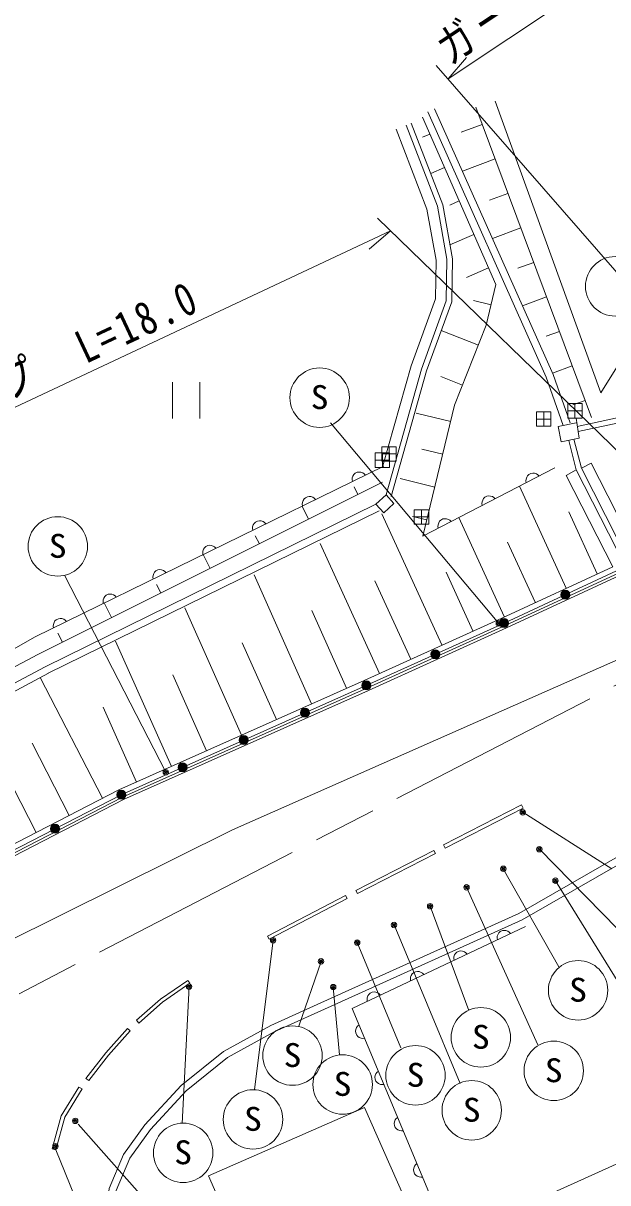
# Model space of a CAD drawing. Units: millimetres, scale not verified. Extents: x 40000 to 680000, y 20000 to 380000.
# Drawn here: x 501422 to 533730, y 253965 to 318041 of the extents above; entities that cross this region are included whole.
import ezdxf
from ezdxf.enums import TextEntityAlignment as Align

# ---------------------------------------------------------------- set-up
doc = ezdxf.new("R2010")
doc.units = ezdxf.units.MM
doc.header["$LTSCALE"] = 1000
doc.linetypes.add('CHAIN', pattern=[18.5, 12, -1.5, 3.5, -1.5])
for name, color, linetype, lineweight in [('M-BGD', 7, 'Continuous', 13), ('M-BMK', 2, 'CHAIN', 13), ('M-BMK-ROW', 30, 'Continuous', 13), ('M-STR-HTXT', 7, 'Continuous', 13), ('M-STR-STRC', 7, 'Continuous', 13)]:
    doc.layers.add(name, color=color, linetype=linetype, lineweight=lineweight)
doc.styles.add('ＭＳ ゴシック', font='')
doc.styles.get('ＭＳ ゴシック').set_extended_font_data('MS Gothic')

msp = doc.modelspace()

# ---------------------------------------------------------------- linework, layer by layer
at = {"layer": 'M-BGD'}
for p, q in [((526438, 313398), (532828, 296246)), ((527501, 313736), (533341, 297613)), ((526793, 312445), (525635, 312014)), ((523902, 311917), (523489, 311736)), ((527503, 310540), (525694, 309866)), ((524711, 310067), (523941, 309730)), ((525521, 308217), (524991, 307986)), ((528213, 308634), (527199, 308256)), ((526330, 306368), (525002, 305787)), ((528923, 306728), (527354, 306143)), ((527139, 304518), (525926, 303987)), ((529633, 304822), (528763, 304498)), ((527278, 302478), (526308, 302709)), ((530343, 302916), (529014, 302421)), ((526575, 300256), (524526, 301065)), ((531053, 301010), (530327, 300740)), ((531763, 299104), (530673, 298699)), ((509665, 298199), (509665, 296199)), ((511185, 296199), (511185, 298199)), ((525703, 298044), (524509, 298515)), ((532473, 297199), (531799, 296948)), ((525046, 296032), (523140, 296496)), ((534575, 296315), (532028, 295765)), ((534766, 296049), (532091, 295472)), ((530988, 295765), (531990, 295959)), ((524604, 294220), (523459, 294499)), ((532804, 293725), (532270, 293460)), ((535392, 288650), (532804, 293725)), ((524162, 292408), (522252, 292874)), ((523500, 289691), (530794, 293464)), ((531988, 293354), (531431, 293057)), ((531431, 293057), (534006, 288008)), ((502229, 283159), (521277, 292677)), ((519917, 291997), (519707, 292417)), ((531429, 286829), (528852, 292459)), ((520911, 291456), (502630, 282485)), ((521087, 291097), (502806, 282126)), ((517195, 290637), (516835, 291359)), ((524557, 283685), (521242, 290928)), ((533147, 287615), (531578, 291043)), ((523721, 290596), (522945, 290786)), ((527993, 285257), (525492, 290721)), ((514474, 289277), (514251, 289723)), ((521121, 282112), (517832, 289300)), ((529711, 286043), (528188, 289371)), ((511753, 287918), (511371, 288683)), ((527998, 284895), (534765, 288030)), ((517358, 280425), (514180, 287556)), ((522839, 282899), (520858, 287228)), ((526275, 284471), (524797, 287700)), ((509032, 286558), (508796, 287030)), ((506310, 285198), (505906, 286007)), ((513487, 278700), (510354, 285730)), ((519294, 281288), (517373, 285597)), ((520385, 281446), (527998, 284895)), ((503589, 283838), (503340, 284337)), ((509616, 276975), (506528, 283903)), ((515423, 279563), (513529, 283811)), ((502630, 282485), (463979, 261796)), ((502818, 282133), (464167, 261444)), ((511552, 277837), (509685, 282025)), ((505799, 275210), (502356, 281885)), ((506843, 275410), (520385, 281446)), ((507680, 276112), (505841, 280239)), ((502144, 273325), (498734, 279937)), ((503972, 274267), (501916, 278253)), ((477613, 260334), (506843, 275410)), ((528969, 274846), (524656, 272640)), ((529060, 274668), (524747, 272462)), ((529060, 274668), (528969, 274846)), ((524112, 272331), (519810, 270120)), ((524203, 272153), (524112, 272331)), ((524747, 272462), (524656, 272640)), ((524203, 272153), (519901, 269942)), ((519231, 269846), (514926, 267599)), ((519323, 269669), (519231, 269846)), ((519901, 269942), (519810, 270120)), ((519323, 269669), (515018, 267422)), ((519602, 263598), (529187, 268134)), ((515018, 267422), (514926, 267599)), ((510631, 264988), (510517, 265153)), ((524941, 250821), (519602, 263598)), ((507817, 262795), (507685, 262945)), ((507339, 262358), (507190, 262492)), ((524941, 250821), (551167, 262680)), ((505046, 259610), (504888, 259732)), ((504674, 259154), (504503, 259258)), ((503221, 255783), (503028, 255836))]:
    msp.add_line(p, q, dxfattribs=at)
for points in [[(533341, 297613), (544294, 315150), (547083, 323043), (549115, 325396)], [(523497, 312841), (527544, 303593), (527012, 301362), (525266, 296938), (523500, 289691)], [(523792, 313147), (530331, 298485), (531263, 295818)], [(524158, 313310), (530703, 298632), (531641, 295950)], [(521304, 293583), (522857, 299112), (524204, 302812), (524238, 304948), (523735, 307767), (522027, 312189)], [(522586, 312406), (524315, 307929), (524839, 304996), (524802, 302701), (523429, 298928), (521476, 291974)], [(522866, 312514), (524605, 308010), (525139, 305021), (525101, 302646), (523714, 298836), (521764, 291893)], [(531977, 296222), (532156, 295106), (531154, 294912), (530988, 295765)], [(534669, 288095), (531988, 293354), (531569, 294974)], [(534937, 288231), (532270, 293460), (531860, 295049)], [(496978, 281234), (502080, 284133), (521350, 293570)], [(520333, 293072), (520262, 293144), (520184, 293195), (520077, 293231), (519984, 293239), (519883, 293226), (519768, 293169), (519696, 293099), (519646, 293020), (519609, 292913), (519601, 292820), (519615, 292720)], [(529934, 293019), (529861, 293089), (529782, 293138), (529674, 293173), (529581, 293179), (529481, 293163), (529367, 293104), (529297, 293032), (529248, 292952), (529213, 292844), (529207, 292751), (529223, 292651)], [(555495, 292775), (549714, 289876), (537631, 284355), (512992, 273469), (500398, 267210), (496013, 261822)], [(517580, 291724), (517509, 291796), (517431, 291847), (517324, 291883), (517231, 291891), (517131, 291878), (517016, 291821), (516943, 291750), (516893, 291672), (516856, 291565), (516848, 291472), (516862, 291372)], [(527502, 291761), (527430, 291832), (527350, 291881), (527243, 291915), (527149, 291921), (527049, 291905), (526936, 291846), (526865, 291774), (526816, 291694), (526782, 291587), (526776, 291493), (526792, 291394)], [(514827, 290375), (514756, 290448), (514678, 290498), (514571, 290535), (514478, 290543), (514378, 290529), (514263, 290473), (514191, 290402), (514140, 290324), (514103, 290217), (514095, 290124), (514109, 290024)], [(525071, 290503), (524998, 290574), (524919, 290623), (524811, 290657), (524718, 290663), (524618, 290647), (524504, 290589), (524434, 290516), (524385, 290437), (524350, 290329), (524345, 290236), (524360, 290136)], [(512074, 289027), (512003, 289099), (511925, 289150), (511818, 289187), (511725, 289195), (511625, 289181), (511510, 289125), (511438, 289054), (511387, 288976), (511350, 288869), (511342, 288776), (511356, 288675)], [(469386, 256376), (477475, 260601), (506713, 275681), (520262, 281719), (527872, 285168), (534006, 288008)], [(469594, 255977), (477682, 260201), (506908, 275275), (520447, 281310), (528061, 284759), (534828, 287894)], [(469664, 255844), (477751, 260068), (506973, 275140), (520509, 281173), (528124, 284623), (534892, 287758)], [(509321, 287679), (509250, 287751), (509172, 287802), (509065, 287839), (508972, 287847), (508872, 287833), (508757, 287777), (508685, 287706), (508634, 287628), (508597, 287521), (508589, 287428), (508603, 287327)], [(506568, 286331), (506498, 286403), (506419, 286454), (506312, 286491), (506219, 286499), (506119, 286485), (506004, 286429), (505932, 286358), (505881, 286279), (505844, 286172), (505837, 286079), (505850, 285979)], [(503816, 284983), (503745, 285055), (503666, 285106), (503559, 285142), (503466, 285150), (503366, 285137), (503251, 285081), (503179, 285010), (503128, 284931), (503092, 284824), (503084, 284731), (503097, 284631)], [(456976, 263532), (458945, 263056), (462914, 262309), (502229, 283159)], [(541365, 276043), (528810, 268847), (518645, 264263), (515107, 262662), (512484, 261221), (510156, 259346), (508147, 257170), (506966, 255524), (506175, 253644), (505866, 250534), (504052, 249655)], [(541564, 275696), (528992, 268490), (518810, 263898), (515286, 262304), (512708, 260888), (510430, 259053), (508458, 256916), (507317, 255327), (506567, 253544), (506242, 250272), (504226, 249295)], [(528350, 267738), (528280, 267812), (528203, 267863), (528096, 267901), (528003, 267911), (527903, 267898), (527787, 267844), (527714, 267774), (527662, 267696), (527624, 267590), (527615, 267497), (527627, 267396)], [(525954, 266604), (525884, 266678), (525807, 266729), (525700, 266767), (525607, 266777), (525507, 266764), (525391, 266710), (525318, 266640), (525266, 266562), (525228, 266455), (525219, 266363), (525231, 266262)], [(523558, 265470), (523488, 265543), (523410, 265595), (523304, 265633), (523211, 265643), (523111, 265630), (522995, 265576), (522922, 265506), (522870, 265428), (522832, 265321), (522823, 265229), (522835, 265128)], [(510517, 265153), (509006, 264109), (507685, 262945)], [(510631, 264988), (509129, 263952), (507817, 262795)], [(521162, 264336), (521092, 264409), (521014, 264461), (520908, 264499), (520815, 264509), (520715, 264496), (520599, 264442), (520526, 264372), (520474, 264294), (520436, 264187), (520427, 264095), (520439, 263994)], [(507190, 262492), (505981, 261150), (504888, 259732)], [(507339, 262358), (506134, 261021), (505046, 259610)], [(519982, 262690), (519906, 262623), (519850, 262548), (519807, 262443), (519794, 262351), (519802, 262250), (519851, 262132), (519917, 262056), (519993, 262000), (520097, 261957), (520190, 261944), (520290, 261951)], [(521050, 260134), (520973, 260068), (520918, 259993), (520875, 259888), (520862, 259796), (520869, 259695), (520918, 259577), (520985, 259500), (521060, 259445), (521165, 259402), (521257, 259389), (521358, 259396)], [(504503, 259258), (503529, 257664), (503028, 255836)], [(504674, 259154), (503715, 257584), (503221, 255783)], [(522117, 257579), (522041, 257512), (521986, 257437), (521943, 257333), (521929, 257240), (521937, 257139), (521986, 257021), (522053, 256945), (522128, 256890), (522232, 256847), (522325, 256833), (522426, 256841)], [(523185, 255023), (523109, 254957), (523053, 254882), (523010, 254777), (522997, 254685), (523004, 254584), (523054, 254466), (523120, 254390), (523195, 254334), (523300, 254291), (523392, 254278), (523493, 254285)]]:
    msp.add_lwpolyline(points, dxfattribs=at)
for points in [[(521476, 291974), (520911, 291456), (521349, 290979), (521914, 291496)], [(511660, 254349), (520292, 258135), (523150, 251620), (514517, 247834)]]:
    msp.add_lwpolyline(points, close=True, dxfattribs=at)
for centre, radius in [((531382, 286463), 250), ((531382, 286463), 220), ((531382, 286463), 190), ((531382, 286463), 160), ((531382, 286463), 130), ((531382, 286463), 100), ((531382, 286463), 70), ((531382, 286463), 40), ((531382, 286463), 10), ((527998, 284895), 250), ((527998, 284895), 220), ((527998, 284895), 190), ((527998, 284895), 160), ((527998, 284895), 130), ((527998, 284895), 100), ((527998, 284895), 70), ((527998, 284895), 40), ((527998, 284895), 10), ((524192, 283171), 250), ((524192, 283171), 220), ((524192, 283171), 190), ((524192, 283171), 160), ((524192, 283171), 130), ((524192, 283171), 100), ((524192, 283171), 70), ((524192, 283171), 40), ((524192, 283171), 10), ((520385, 281446), 250), ((520385, 281446), 220), ((520385, 281446), 190), ((520385, 281446), 160), ((520385, 281446), 130), ((520385, 281446), 100), ((520385, 281446), 70), ((520385, 281446), 40), ((520385, 281446), 10), ((517000, 279937), 250), ((517000, 279937), 220), ((517000, 279937), 190), ((517000, 279937), 160), ((517000, 279937), 130), ((517000, 279937), 100), ((517000, 279937), 70), ((517000, 279937), 40), ((517000, 279937), 10), ((513614, 278428), 250), ((513614, 278428), 220), ((513614, 278428), 190), ((513614, 278428), 160), ((513614, 278428), 130), ((513614, 278428), 100), ((513614, 278428), 70), ((513614, 278428), 40), ((513614, 278428), 10), ((510228, 276919), 250), ((510228, 276919), 220), ((510228, 276919), 190), ((510228, 276919), 160), ((510228, 276919), 130), ((510228, 276919), 100), ((510228, 276919), 70), ((510228, 276919), 40), ((510228, 276919), 10), ((506843, 275410), 250), ((506843, 275410), 220), ((506843, 275410), 190), ((506843, 275410), 160), ((506843, 275410), 130), ((506843, 275410), 100), ((506843, 275410), 70), ((506843, 275410), 40), ((506843, 275410), 10), ((529028, 274438), 30), ((503189, 273526), 250), ((503189, 273526), 220), ((503189, 273526), 190), ((503189, 273526), 160), ((503189, 273526), 130), ((503189, 273526), 100), ((503189, 273526), 70), ((503189, 273526), 40), ((503189, 273526), 10)]:
    msp.add_circle(centre, radius, dxfattribs=at)
at = {"layer": 'M-BMK'}
msp.add_line((549164, 289206), (498493, 263020), dxfattribs=at)
msp.add_open_spline([(484432, 256357), (486765, 256361), (489097, 256365), (491110, 255486), (492895, 254707), (494429, 253234), (495659, 251615), (497842, 248740), (499068, 245405), (500595, 242227), (503003, 237216), (506162, 232594), (509384, 228006)], degree=3, knots=[0, 0, 0, 0, 1, 1, 1, 2, 2, 2, 3, 3, 3, 4, 4, 4, 4], dxfattribs=at)
at = {"layer": 'M-BMK-ROW'}
for p, q in [((531913, 297022), (531913, 296222)), ((529788, 296166), (530588, 296166)), ((530188, 296566), (530188, 295766)), ((531513, 296622), (532313, 296622)), ((521243, 294241), (522043, 294241)), ((521274, 294293), (521274, 293493)), ((521643, 294641), (521643, 293841)), ((520874, 293893), (521674, 293893)), ((523431, 291159), (523431, 290359)), ((523031, 290759), (523831, 290759))]:
    msp.add_line(p, q, dxfattribs=at)
for points in [[(531513, 296222), (531513, 297022), (532313, 297022), (532313, 296222)], [(529788, 295766), (529788, 296566), (530588, 296566), (530588, 295766)], [(520874, 293493), (520874, 294293), (521674, 294293), (521674, 293493)], [(521243, 293841), (521243, 294641), (522043, 294641), (522043, 293841)], [(523031, 290359), (523031, 291159), (523831, 291159), (523831, 290359)]]:
    msp.add_lwpolyline(points, close=True, dxfattribs=at)
at = {"layer": 'M-STR-HTXT'}
for p, q in [((524908, 314958), (545961, 329017)), ((524908, 314958), (525923, 316140)), ((543299, 293845), (524252, 315712)), ((521000, 307260), (537427, 291318)), ((478288, 286185), (521717, 306563)), ((521717, 306563), (520538, 305546))]:
    msp.add_line(p, q, dxfattribs=at)
at = {"layer": 'M-STR-STRC'}
for p, q in [((527705, 284876), (518396, 295963)), ((509302, 276654), (503724, 287504)), ((529028, 274438), (533958, 271321)), ((529946, 272395), (534260, 268008)), ((527955, 271317), (531032, 265899)), ((530835, 270658), (534346, 264996)), ((525922, 270292), (529870, 261596)), ((523910, 269250), (526041, 263490)), ((521916, 268212), (525567, 259445)), ((515235, 267370), (514207, 259100)), ((519883, 267238), (522297, 261424)), ((516660, 262629), (517882, 266202)), ((510589, 264805), (510206, 257250)), ((518558, 264782), (518898, 261037)), ((504462, 257201), (520224, 239437)), ((503221, 255783), (506126, 248704))]:
    msp.add_line(p, q, dxfattribs=at)
for centre, radius in [((534136, 303500), 1642), ((517805, 297350), 1642), ((503334, 289131), 1642), ((527705, 284876), 150), ((527705, 284876), 90), ((527705, 284876), 30), ((509302, 276654), 150), ((509302, 276654), 90), ((509302, 276654), 30), ((529028, 274438), 150), ((529028, 274438), 90), ((529946, 272395), 150), ((529946, 272395), 90), ((529946, 272395), 30), ((527955, 271317), 150), ((527955, 271317), 90), ((527955, 271317), 30), ((525922, 270292), 150), ((530835, 270658), 150), ((530835, 270658), 90), ((530835, 270658), 30), ((525922, 270292), 90), ((525922, 270292), 30), ((523910, 269250), 150), ((523910, 269250), 90), ((523910, 269250), 30), ((521916, 268212), 150), ((521916, 268212), 90), ((521916, 268212), 30), ((515235, 267370), 150), ((515235, 267370), 90), ((515235, 267370), 30), ((519883, 267238), 150), ((519883, 267238), 90), ((519883, 267238), 30), ((517882, 266202), 150), ((517882, 266202), 90), ((517882, 266202), 30), ((532086, 264603), 1642), ((510589, 264805), 150), ((510589, 264805), 90), ((510589, 264805), 30), ((518558, 264782), 150), ((518558, 264782), 90), ((518558, 264782), 30), ((526714, 262001), 1642), ((516305, 260994), 1642), ((523104, 259902), 1642), ((530743, 260154), 1642), ((519075, 259399), 1642), ((526210, 257972), 1642), ((514122, 257468), 1642), ((504296, 257388), 150), ((504296, 257388), 90), ((504296, 257388), 30), ((510261, 255621), 1642), ((503203, 255989), 150), ((503203, 255989), 90), ((503203, 255989), 30)]:
    msp.add_circle(centre, radius, dxfattribs=at)

# ---------------------------------------------------------------- texts
at = {"layer": 'M-STR-HTXT', "char_height": 1833, "attachment_point": 7, "style": 'ＭＳ ゴシック'}
for s, insert, rotation in [('\\T1.2;\\W0.8;ガードパイプ\u3000L=25.4', (525074, 315600), 33.7), ('\\T1.2;\\W0.8;ガードパイプ\u3000L=18.0', (489702, 291975), 25.1)]:
    msp.add_mtext(s, dxfattribs=dict(at, insert=insert, rotation=rotation))
at = {"layer": 'M-STR-STRC', "style": 'ＭＳ ゴシック', "width": 1.1}
for p in [(517310, 296324), (502839, 288105), (531591, 263577), (526219, 260975), (515810, 259968), (530248, 259128), (522609, 258876), (518580, 258373), (525715, 256946), (513627, 256442), (509766, 254595)]:
    msp.add_text('S', height=1320, dxfattribs=at).set_placement(p, align=Align.BOTTOM_LEFT)

doc.saveas('drawing.dxf')
